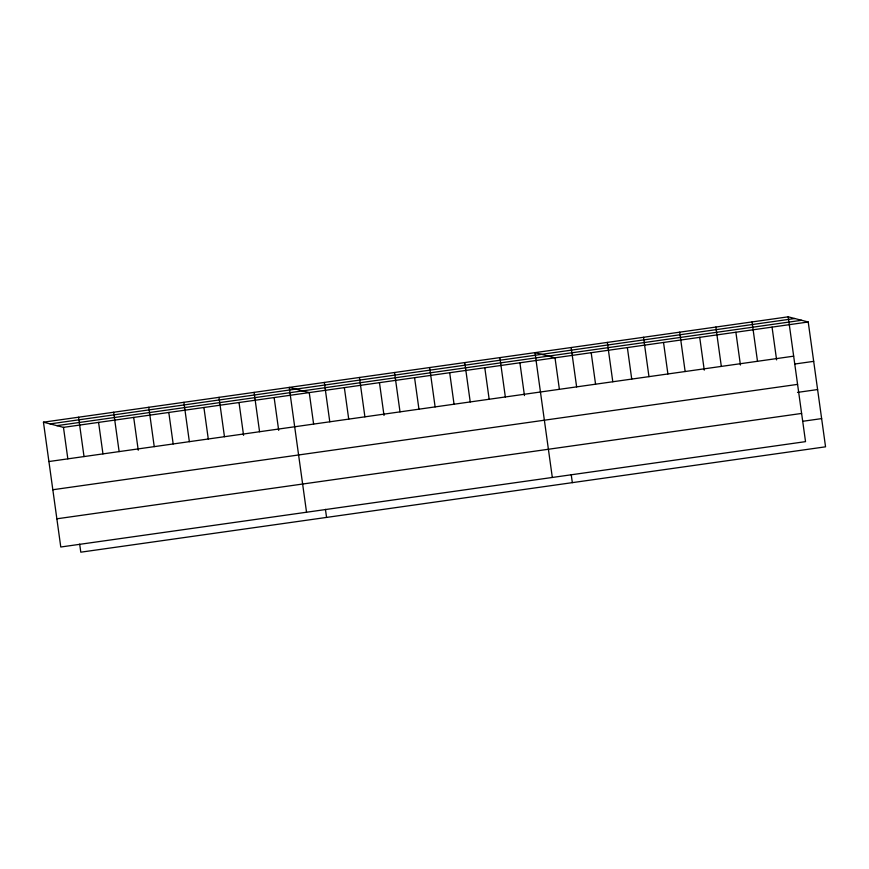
<?xml version="1.0" encoding="UTF-8"?>
<svg xmlns="http://www.w3.org/2000/svg" width="869" height="869" viewBox="0 0 869 869"><rect width="100%" height="100%" fill="white"/><g stroke="black" fill="none" stroke-linecap="round" stroke-linejoin="round"><path stroke-width="1.3" d="M788.205 316.816L805.53 441.637L60.776 547.003L43.45 422.182L788.205 316.816L808.224 321.997L825.55 446.818L80.795 552.184L79.676 544.124M50.054 423.898L794.82 318.521M56.865 425.658L801.62 320.281M43.45 422.182L63.47 427.363L808.224 321.997M48.914 461.537L793.669 356.171M794.929 364.002L813.688 361.352M52.824 489.747L797.579 384.38M797.503 392.397L817.61 389.551M56.854 518.804L801.609 413.438M802.88 421.269L821.639 418.608M772.052 327.113L776.604 359.907M752.033 321.932L757.496 361.287M735.88 332.23L740.431 365.023M715.86 327.048L721.324 366.403M699.708 337.346L704.259 370.14M679.688 332.175L685.141 371.53M663.536 342.462L667.903 373.952M643.516 337.291L648.969 376.646M627.364 347.578L631.73 379.069M607.333 342.408L612.797 381.763M591.181 352.705L595.558 384.185M571.161 347.524L576.625 386.879M559.386 389.301L555.009 357.822L534.989 352.64L552.315 477.461M571.215 474.583L572.334 482.643M519.901 362.786L524.452 395.58M499.881 357.604L505.345 396.97M484.793 367.75L489.16 399.24M464.774 362.579L470.227 401.934M449.686 372.725L454.052 404.204M429.655 367.544L435.119 406.898M414.567 377.689L418.945 409.169M394.548 372.508L400.012 411.863M379.46 382.653L384.011 415.447M359.44 377.483L364.904 416.838M344.352 387.628L348.719 419.108M324.333 382.447L329.786 421.802M313.611 424.072L309.245 392.592L289.225 387.411L306.54 512.232M325.44 509.353L326.559 517.413M274.137 397.557L278.688 430.351M254.106 392.386L259.57 431.741M239.018 402.521L243.57 435.326M218.999 397.35L224.463 436.705M203.911 407.496L208.278 438.975M183.891 402.314L189.355 441.669M168.803 412.46L173.17 443.94M148.784 407.279L154.237 446.633M133.696 417.424L138.247 450.229M113.665 412.254L119.129 451.608M98.577 422.399L102.955 453.879M78.558 417.218L84.021 456.573M63.47 427.363L67.836 458.843"/></g></svg>
